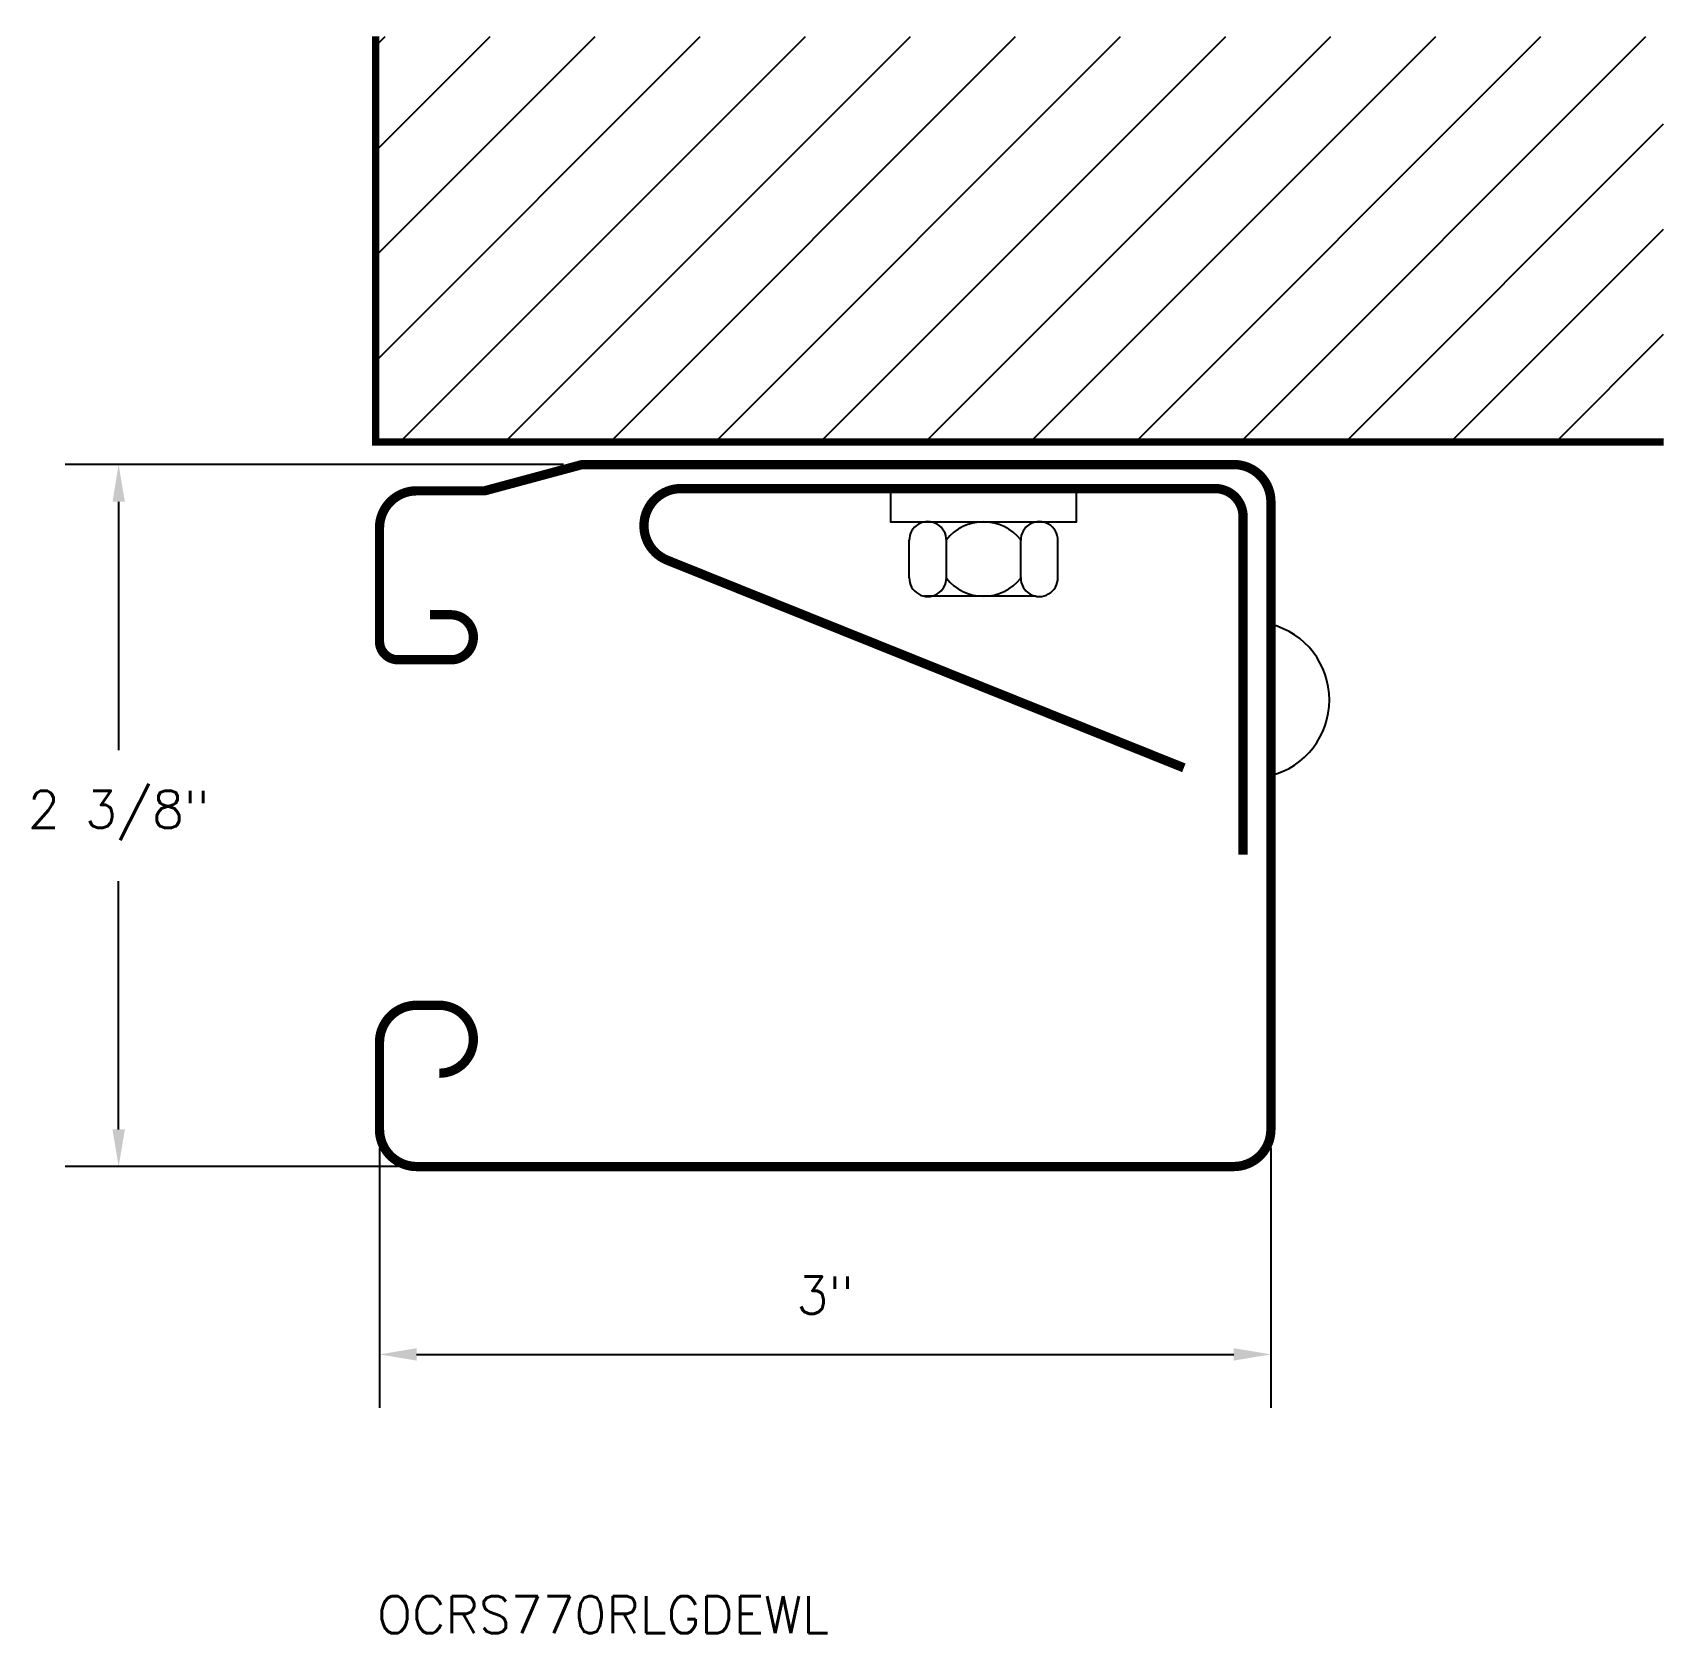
# Model space of a CAD drawing. Extents: x 0.04 to 5.54, y 0 to 5.38.
import ezdxf

# ---------------------------------------------------------------- set-up
doc = ezdxf.new("R2010")
doc.units = 0
doc.header["$LTSCALE"] = 0.5
doc.header["$MEASUREMENT"] = 0
doc.layers.get('DEFPOINTS').update_dxf_attribs({"linetype": 'CONTINUOUS'})
for name, color, linetype in [('R-ANNO-DIMS', 3, 'CONTINUOUS'), ('R-ANNO-TEXT', 6, 'CONTINUOUS'), ('R-SWTS-DET1', 1, 'CONTINUOUS'), ('R-SWTS-DET2', 4, 'CONTINUOUS'), ('R-SWTS-PAT1', 5, 'CONTINUOUS')]:
    doc.layers.add(name, color=color, linetype=linetype)
doc.styles.add('SWTSTEXT', font='romans.shx')
doc.dimstyles.new('SWTSARCH', dxfattribs={"dimtxt": 0.125, "dimasz": 0.125, "dimexe": 0.179688, "dimexo": 0.0625, "dimgap": 0.125, "dimtad": 1, "dimtih": 1, "dimtoh": 1, "dimdec": 4, "dimzin": 3, "dimtxsty": 'SWTSTEXT', "dimcen": 0.1875, "dimdle": 0.179688, "dimclrd": 256, "dimclre": 256, "dimclrt": 256, "dimazin": 3, "dimtfac": 1, "dimtdec": 4, "dimtofl": 0, "dimtmove": 0, "dimatfit": 3, "dimtolj": 1, "dimtzin": 3})

# ---------------------------------------------------------------- blocks, each defined once
blk = doc.blocks.new('*D0')
at = {"layer": 'DEFPOINTS', "color": 0}
for p in [(1.8931, 3.9321, 0), (0.3333, 1.5704), (1.3359, 1.5704, 0)]:
    blk.add_point(p, dxfattribs=at)
at = {"layer": 'R-ANNO-DIMS'}
for p, q in [((1.8306, 3.9321), (0.1537, 3.9321)), ((0.3333, 3.8071), (0.3333, 2.9715)), ((0.3333, 1.6954), (0.3333, 2.531)), ((1.2734, 1.5704), (0.1537, 1.5704))]:
    blk.add_line(p, q, dxfattribs=at)
for points in [[(0.3125, 3.8071), (0.3542, 3.8071), (0.3333, 3.9321)], [(0.3125, 1.6954), (0.3542, 1.6954), (0.3333, 1.5704)]]:
    blk.add_solid(points, dxfattribs=at)
at = {"layer": 'R-ANNO-DIMS', "insert": (0.3333, 2.7512), "char_height": 0.125, "attachment_point": 5, "style": 'SWTSTEXT'}
blk.add_mtext('\\A1;2 3/8"', dxfattribs=at)
blk = doc.blocks.new('*D1')
at = {"layer": 'DEFPOINTS', "color": 0}
for p in [(1.2109, 1.6954, 0), (4.2103, 1.6954, 0), (4.2103, 0.9384)]:
    blk.add_point(p, dxfattribs=at)
at = {"layer": 'R-ANNO-DIMS'}
for p, q in [((1.2109, 1.6329), (1.2109, 0.7587)), ((4.2103, 1.6329), (4.2103, 0.7587)), ((1.3359, 0.9384), (4.0853, 0.9384))]:
    blk.add_line(p, q, dxfattribs=at)
for points in [[(1.3359, 0.9593), (1.3359, 0.9176), (1.2109, 0.9384)], [(4.0853, 0.9593), (4.0853, 0.9176), (4.2103, 0.9384)]]:
    blk.add_solid(points, dxfattribs=at)
at = {"layer": 'R-ANNO-DIMS', "insert": (2.7106, 1.1378), "char_height": 0.125, "attachment_point": 5, "style": 'SWTSTEXT'}
blk.add_mtext('\\A1;3"', dxfattribs=at)

msp = doc.modelspace()

# ---------------------------------------------------------------- hatches: boundary and pattern name
at = {"layer": 'R-SWTS-PAT1'}
h = msp.add_hatch(dxfattribs=at)
h.set_pattern_fill('ANSI31', color=256, scale=2, style=0)
h.set_pattern_definition([(45, (-0.43182, -0.17832), (-0.176777, 0.176777), [])])
h.paths.add_polyline_path([(5.5314, 5.37222), (1.19829, 5.37222), (1.19829, 4.00786), (5.5314, 4.00786)])

# ---------------------------------------------------------------- linework, layer by layer
at = {"layer": 'R-SWTS-DET1', "const_width": 0.02527, "elevation": 0}
msp.add_lwpolyline([(1.19829, 5.37222), (1.19829, 4.00786), (5.5314, 4.00786)], dxfattribs=at)
at = {"layer": 'R-SWTS-DET1', "const_width": 0.03125, "elevation": 0}
for points in [[(1.41245, 1.88432, 1), (1.41245, 2.11291), (1.33592, 2.11291, 0.4142136), (1.21092, 1.98791), (1.21092, 1.69536, 0.4142136), (1.33592, 1.57036), (4.08526, 1.57036, 0.4142136), (4.21026, 1.69536), (4.21026, 3.80706, 0.4142136), (4.08526, 3.93206), (1.8931, 3.93206), (1.56464, 3.84363), (1.33592, 3.84363, 0.4142136), (1.21092, 3.71863), (1.21092, 3.33765, 0.4142136), (1.27342, 3.27515), (1.45095, 3.27515, 1), (1.45095, 3.42674), (1.38068, 3.42674)], [(4.11651, 2.61992), (4.11651, 3.75752, 0.4142136), (4.02276, 3.85127), (2.22572, 3.85127, 0.8251119), (2.17911, 3.61028), (3.91738, 2.91171)]]:
    msp.add_lwpolyline(points, format="xyb", dxfattribs=at)
at = {"layer": 'R-SWTS-DET2'}
for p, q in [((2.99333, 3.54975, 0), (2.99333, 3.67837, 0)), ((3.11833, 3.54975, 0), (3.11833, 3.67837, 0)), ((3.36833, 3.54975, 0), (3.36833, 3.67837, 0)), ((3.49333, 3.54975, 0), (3.49333, 3.67837, 0)), ((3.42019, 3.48906, 0), (3.04519, 3.48906, 0))]:
    msp.add_line(p, q, dxfattribs=at)
at = {"layer": 'R-SWTS-DET2', "elevation": 0}
msp.add_lwpolyline([(2.93083, 3.84944), (2.93083, 3.73906), (3.55583, 3.73906), (3.55583, 3.84944)], dxfattribs=at)
msp.add_lwpolyline([(4.21026, 2.88561, 0.7735181), (4.21026, 3.39454)], format="xyb", close=True, dxfattribs=at)
at = {"layer": 'R-SWTS-DET2'}
for centre, radius, start, end in [((3.05583, 3.67747, 0), 0.06251, 359.1695, 180.8305), ((3.24333, 3.57998, 0), 0.15908, 38.20648, 141.79352), ((3.43083, 3.67747, 0), 0.06251, 359.1695, 180.8305), ((3.05583, 3.55065, 0), 0.06251, 179.1695, 0.8305), ((3.24333, 3.64814, 0), 0.15908, 218.20648, 321.79352), ((3.43083, 3.55065, 0), 0.06251, 179.1695, 0.8305)]:
    msp.add_arc(centre, radius, start, end, dxfattribs=at)

# ---------------------------------------------------------------- texts
at = {"layer": 'R-ANNO-TEXT', "style": 'SWTSTEXT'}
msp.add_text('OCRS770RLGDEWL', height=0.125, dxfattribs=at).set_placement((1.20264, 0.00015, 0))

# ---------------------------------------------------------------- dimensions: what is measured, and where the dimension line sits
at = {"layer": 'R-ANNO-DIMS'}
dim = msp.add_linear_dim(base=(0.33334, 1.57036), p1=(1.8931, 3.93206, 0), p2=(1.33592, 1.57036, 0), angle=90, dimstyle='SWTSARCH', dxfattribs=at)
dim.commit()
dim.dimension.update_dxf_attribs({"geometry": '*D0', "text_midpoint": (0.33334, 2.75121)})
dim = msp.add_linear_dim(base=(4.21026, 0.93842), p1=(1.21092, 1.69536, 0), p2=(4.21026, 1.69536, 0), dimstyle='SWTSARCH', dxfattribs=at)
dim.commit()
dim.dimension.update_dxf_attribs({"geometry": '*D1', "text_midpoint": (2.71059, 1.13783)})

doc.saveas('drawing.dxf')
